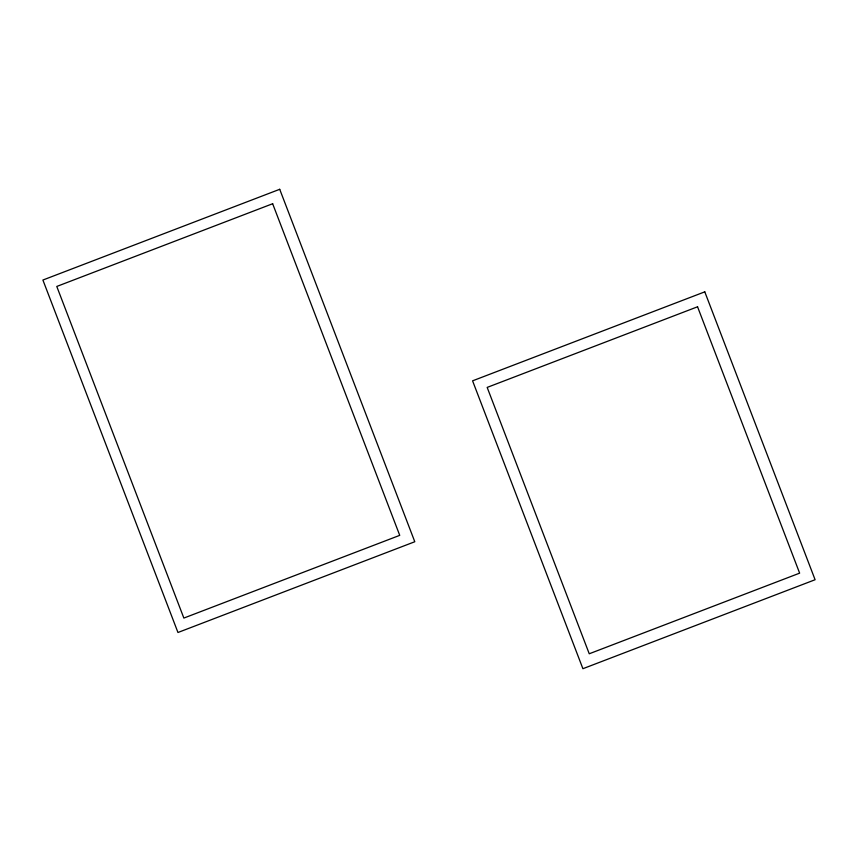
<?xml version="1.0" encoding="UTF-8"?>
<svg xmlns="http://www.w3.org/2000/svg" width="858" height="858" viewBox="0 0 858 858"><rect width="100%" height="100%" fill="white"/><g stroke="black" fill="none" stroke-linecap="round" stroke-linejoin="round"><path stroke-width="1.29" d="M279.719 189.296L42.9 280.04L177.96 632.496L414.789 541.741L279.719 189.296M272.651 203.732L56.778 286.454L183.859 618.071L399.731 535.349L272.651 203.732M704.783 291.849L472.576 380.834L582.904 668.704L815.1 579.729L704.783 291.849M697.554 306.789L487.172 387.408L589.242 653.775L799.635 573.144L697.554 306.789"/></g></svg>
